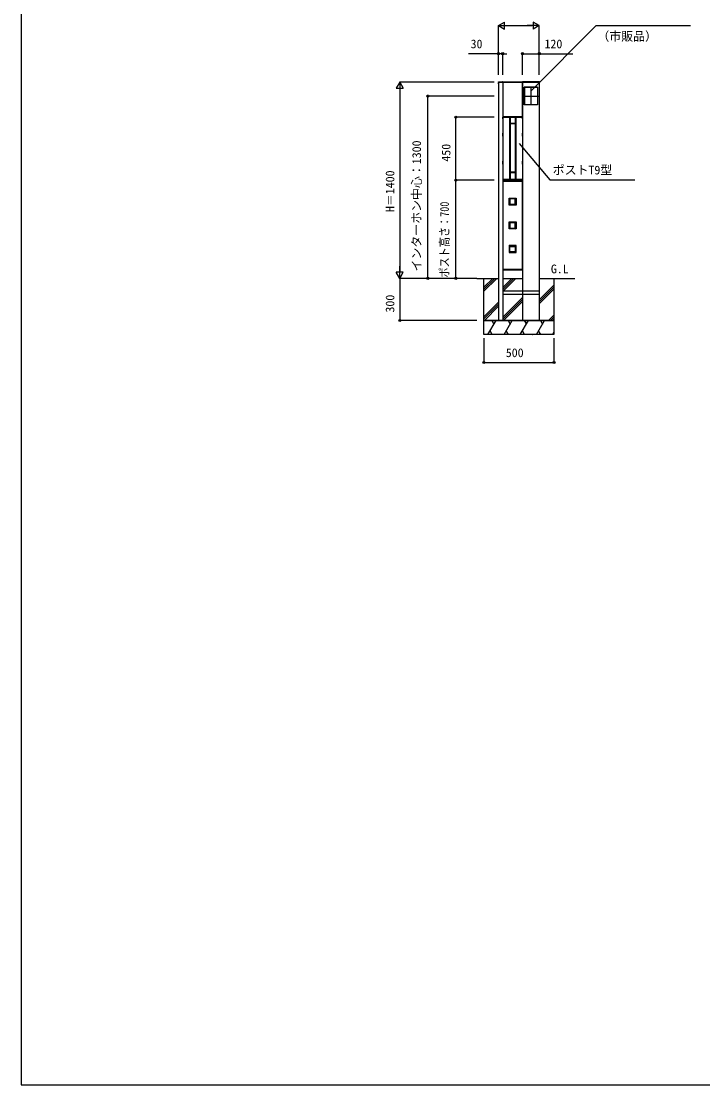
# Model space of a CAD drawing. Units: millimetres, scale not verified. Extents: x -4375 to 4375, y -6498 to 6471.
# Drawn here: x -4375 to 486, y -6498 to 1085 of the extents above; entities that cross this region are included whole.
import ezdxf
from ezdxf.enums import TextEntityAlignment as Align

# ---------------------------------------------------------------- set-up
doc = ezdxf.new("R2010")
doc.units = ezdxf.units.MM
doc.header["$LTSCALE"] = 30
for name, color, linetype in [('0-1_USER1', 3, 'Continuous'), ('0-2_YKK_A1', 4, 'Continuous'), ('0-3_YKK_D', 6, 'Continuous'), ('0-4_YKK_ZWAK', 7, 'Continuous')]:
    doc.layers.add(name, color=color, linetype=linetype)
doc.styles.add('ＭＳ ゴシック', font='')
doc.styles.get('ＭＳ ゴシック').set_extended_font_data('MS Gothic')

msp = doc.modelspace()

# ---------------------------------------------------------------- linework, layer by layer
at = {"layer": '0-2_YKK_A1'}
for p, q in [((-972.47, 643.65), (-970.65, 642.74)), ((-972.47, 639.55), (-970.65, 640.45)), ((-971, 651.6), (-970.94, 652.66)), ((-970, 651.6), (-971, 651.6)), ((-970.5, 642.46), (-970.65, 642.74)), ((-970.5, 640.74), (-970.65, 640.45)), ((-970.5, 651.6), (-940.5, 651.6)), ((-970.5, 638), (-970.5, 645.2)), ((-941, 651.6), (-970, 651.6)), ((-969.94, 653.6), (-941.06, 653.6)), ((-799.5, 651.6), (-679.5, 651.6)), ((-799, 651.6), (-680, 651.6)), ((-680.06, 653.6), (-798.94, 653.6)), ((-692.25, 614.3), (-786.75, 614.3)), ((-786.7, 613.1), (-786.7, 490.1)), ((-739.5, 615.6), (-739.5, 487.6)), ((-692.3, 613.1), (-692.3, 490.1)), ((-680, 651.6), (-679, 651.6)), ((-679, 651.6), (-679.06, 652.66)), ((-794.7, 551.6), (-684.3, 551.6)), ((-692.25, 488.9), (-786.75, 488.9)), ((-940.07, 400.67), (-940.07, -47.47)), ((-939.73, 401.4), (-940, 401.4)), ((-940, 389.6), (-940, 401.4)), ((-940, 387.8), (-940, -33.2)), ((-939.59, 400.19), (-939.59, -43.99)), ((-939.2, 401.6), (-939, 401.6)), ((-939.07, 401.67), (-800.93, 401.67)), ((-939, 401.6), (-801, 401.6)), ((-891.5, 401.39), (-893.9, 401.04)), ((-892.9, 400.04), (-892.9, -42.84)), ((-888, 401.39), (-891.5, 401.39)), ((-890.5, 400.39), (-890.5, -46.41)), ((-888.5, 400.89), (-888.5, 357.28)), ((-888.43, 400.83), (-888.43, 357.59)), ((-888, 401.39), (-887.94, 401.33)), ((-852, 401.39), (-852.06, 401.33)), ((-848.5, 401.39), (-852, 401.39)), ((-851.57, 400.83), (-851.57, 357.59)), ((-851.5, 400.89), (-851.5, 357.28)), ((-849.5, 400.39), (-849.5, -46.41)), ((-848.5, 401.39), (-846.1, 401.04)), ((-847.1, 400.04), (-847.1, -42.7)), ((-800.8, 401.6), (-801, 401.6)), ((-800.41, 400.19), (-800.41, -43.85)), ((-800.27, 401.4), (-800, 401.4)), ((-800, 389.6), (-800, 401.4)), ((-800, 387.8), (-800, -33.2)), ((-799.93, 400.67), (-799.93, -47.47)), ((-889.68, 354.78), (-889.68, 8.42)), ((-889.68, 354.78), (-889.5, 354.6)), ((-889.5, 354.6), (-889.5, 8.6)), ((-888.66, 354.1), (-888.66, 9.1)), ((-888.5, 357.28), (-888.43, 357.59)), ((-888.43, 353.88), (-888.43, 9.32)), ((-888, 356.78), (-887.95, 357.1)), ((-888, 356.78), (-887.68, 356.78)), ((-887.68, 356.78), (-887.5, 356.6)), ((-887.66, 355.1), (-852.34, 355.1)), ((-852.5, 356.6), (-887.5, 356.6)), ((-852.32, 356.78), (-852.5, 356.6)), ((-852, 356.78), (-852.32, 356.78)), ((-852, 356.78), (-852.05, 357.1)), ((-851.5, 357.28), (-851.57, 357.59)), ((-851.57, 353.88), (-851.57, 9.32)), ((-851.34, 354.1), (-851.34, 9.1)), ((-850.32, 354.78), (-850.5, 354.6)), ((-850.5, 8.6), (-850.5, 354.6)), ((-850.32, 8.42), (-850.32, 354.78)), ((-940, 281.85), (-940.5, 281.85)), ((-940, 271.35), (-940.5, 271.35)), ((-800, 281.85), (-799.5, 281.85)), ((-800, 271.35), (-799.5, 271.35)), ((-940, 81.85), (-940.5, 81.85)), ((-800, 81.85), (-799.5, 81.85)), ((-940, 71.35), (-940.5, 71.35)), ((-889.68, 8.42), (-889.5, 8.6)), ((-888.5, 5.92), (-888.5, -46)), ((-888.43, 5.61), (-888.5, 5.92)), ((-888.43, 5.61), (-888.43, -43.62)), ((-888, 6.42), (-887.68, 6.42)), ((-887.95, 6.1), (-888, 6.42)), ((-887.68, 6.42), (-887.5, 6.6)), ((-852.34, 8.1), (-887.66, 8.1)), ((-887.5, 6.6), (-852.5, 6.6)), ((-852.32, 6.42), (-852.5, 6.6)), ((-852, 6.42), (-852.32, 6.42)), ((-852.05, 6.1), (-852, 6.42)), ((-851.57, 5.61), (-851.5, 5.92)), ((-851.57, 5.61), (-851.57, -43.62)), ((-851.5, 5.92), (-851.5, -46)), ((-850.32, 8.42), (-850.5, 8.6)), ((-800, 71.35), (-799.5, 71.35)), ((-940, -33.6), (-940, -48.2)), ((-939.73, -48.2), (-940, -48.2)), ((-939.59, -43.99), (-939.71, -47.1)), ((-939.2, -48.4), (-939, -48.4)), ((-939.07, -48.47), (-920.82, -48.47)), ((-801, -48.4), (-939, -48.4)), ((-918.45, -48.33), (-920.82, -48.47)), ((-909.18, -48.47), (-911.55, -48.33)), ((-909.18, -48.47), (-874.47, -48.47)), ((-892.9, -42.84), (-891.46, -46.99)), ((-891.47, -48.25), (-890.44, -48.26)), ((-891.46, -46.99), (-890.47, -47.22)), ((-890.5, -46.41), (-890.47, -47.22)), ((-865.53, -48.47), (-830.82, -48.47)), ((-851.5, -46), (-851.57, -44.12)), ((-848.53, -48.26), (-849.56, -48.26)), ((-849.53, -47.22), (-849.5, -46.41)), ((-849.53, -47.22), (-848.5, -46.98)), ((-848.5, -46.98), (-847.1, -42.7)), ((-828.45, -48.33), (-830.82, -48.47)), ((-819.18, -48.47), (-821.55, -48.33)), ((-819.18, -48.47), (-800.93, -48.47)), ((-800.8, -48.4), (-801, -48.4)), ((-800.3, -47.1), (-800.41, -43.85)), ((-800.27, -48.2), (-800, -48.2)), ((-800, -33.6), (-800, -48.2)), ((-895, -175.9), (-889, -181.9)), ((-889, -219.9), (-895, -225.9)), ((-851, -181.9), (-845, -175.9)), ((-851, -219.9), (-845, -225.9)), ((-895, -345.4), (-889, -351.4)), ((-851, -351.4), (-845, -345.4)), ((-889, -389.4), (-895, -395.4)), ((-851, -389.4), (-845, -395.4)), ((-889, -520.9), (-895, -514.9)), ((-851, -520.9), (-845, -514.9)), ((-895, -564.9), (-889, -558.9)), ((-851, -558.9), (-845, -564.9)), ((-1125, -748.4), (-970.5, -748.4)), ((-1075, -748.4), (-970.5, -748.4)), ((-1075, -811.42), (-1011.98, -748.4)), ((-1075, -825.56), (-997.84, -748.4)), ((-1075, -839.7), (-983.7, -748.4)), ((-940.5, -748.4), (-799.5, -748.4)), ((-940.5, -748.4), (-799.5, -748.4)), ((-940.5, -814.05), (-874.85, -748.4)), ((-940.5, -828.19), (-860.71, -748.4)), ((-935.06, -836.9), (-846.56, -748.4)), ((-679.5, -748.4), (-425, -748.4)), ((-679.5, -902.32), (-575, -797.82)), ((-679.5, -916.46), (-575, -811.96)), ((-679.5, -930.6), (-575, -826.1)), ((-940.5, -836.9), (-681.5, -836.9)), ((-940.5, -836.9), (-940.5, -859.9)), ((-940.5, -859.9), (-681.5, -859.9)), ((-940.5, -1026.18), (-799.5, -885.18)), ((-940.5, -1040.33), (-799.5, -899.33)), ((-681.5, -836.9), (-681.5, -859.9)), ((-1075, -1023.55), (-970.5, -919.05)), ((-1075, -1037.69), (-970.5, -933.19)), ((-1071.56, -1048.4), (-970.5, -947.34)), ((-934.43, -1048.4), (-799.5, -913.47)), ((-1045.91, -1148.4), (-988.17, -1048.4)), ((-1017.91, -1048.4), (-1003.04, -1074.15)), ((-970.5, -1048.4), (-940.5, -1048.4)), ((-930.44, -1148.4), (-872.7, -1048.4)), ((-902.44, -1048.4), (-887.57, -1074.15)), ((-814.97, -1148.4), (-757.23, -1048.4)), ((-799.5, -1048.4), (-679.5, -1048.4)), ((-786.97, -1048.4), (-772.1, -1074.15)), ((-699.5, -1148.4), (-641.76, -1048.4)), ((-671.5, -1048.4), (-656.63, -1074.15)), ((-613.45, -1048.4), (-575, -1009.95)), ((-599.31, -1048.4), (-575, -1024.09)), ((-585.17, -1048.4), (-575, -1038.23)), ((-1015.77, -1148.17), (-1030.77, -1122.19)), ((-900.3, -1148.17), (-915.3, -1122.19)), ((-784.83, -1148.17), (-799.83, -1122.19)), ((-669.36, -1148.17), (-684.36, -1122.19)), ((-584.03, -1148.4), (-575, -1132.76)), ((-960.3, -1148.17), (-960.17, -1148.4)), ((-844.83, -1148.17), (-844.7, -1148.4)), ((-729.36, -1148.17), (-729.23, -1148.4)), ((-613.89, -1148.17), (-613.76, -1148.4))]:
    msp.add_line(p, q, dxfattribs=at)
for points in [[(-970.5, 651.6), (-970.5, -748.4), (-970.5, -1048.4)], [(-940.06, 652.66), (-940, 651.6), (-941, 651.6)], [(-940.5, 651.6), (-940.5, -748.4), (-940.5, -1048.4)], [(-799.94, 652.66), (-800, 651.6), (-799, 651.6)], [(-799.5, 651.6), (-799.5, -748.4), (-799.5, -1048.4)], [(-787, 613.1), (-785.5, 613.1), (-785.5, 490.1), (-787, 490.1)], [(-692.25, 614.6), (-692.25, 613.1), (-786.75, 613.1), (-786.75, 614.6)], [(-692, 613.1), (-693.5, 613.1), (-693.5, 490.1), (-692, 490.1)], [(-679.5, 651.6), (-679.5, -748.4), (-679.5, -1048.4)], [(-692.25, 488.6), (-692.25, 490.1), (-786.75, 490.1), (-786.75, 488.6)], [(-938.7, -48.14), (-937.23, -48.13), (-935.75, -48.12), (-934.27, -48.11), (-932.79, -48.1), (-931.31, -48.09), (-929.83, -48.08), (-928.34, -48.08), (-926.86, -48.07), (-925.37, -48.06), (-923.88, -48.05), (-922.39, -48.05), (-920.9, -48.04), (-919.41, -48.04), (-917.92, -48.03), (-916.43, -48.03), (-914.93, -48.02), (-913.44, -48.02), (-911.94, -48.01), (-910.45, -48.01), (-908.95, -48), (-907.45, -48), (-905.95, -48), (-904.46, -48), (-902.96, -47.99), (-901.46, -47.99), (-899.96, -47.99), (-898.46, -47.99), (-896.96, -47.99), (-895.46, -47.99), (-893.96, -47.99), (-892.46, -47.99)], [(-893.9, -43.84), (-895.45, -43.84), (-897, -43.84), (-898.55, -43.84), (-900.1, -43.85), (-901.65, -43.85), (-903.19, -43.85), (-904.74, -43.85), (-906.29, -43.85), (-907.84, -43.86), (-909.39, -43.86), (-910.93, -43.86), (-912.48, -43.87), (-914.02, -43.87), (-915.57, -43.88), (-917.11, -43.88), (-918.65, -43.89), (-920.19, -43.89), (-921.73, -43.9), (-923.27, -43.91), (-924.81, -43.91), (-926.35, -43.92), (-927.88, -43.93), (-929.42, -43.93), (-930.95, -43.94), (-932.48, -43.95), (-934.01, -43.96), (-935.54, -43.97), (-937.06, -43.98), (-938.59, -43.99)], [(-888.43, -44.12), (-888.5, -46), (-889.5, -46.2), (-890.5, -46.41)], [(-890.44, -48.26), (-889.18, -48.27), (-887.92, -48.28), (-886.65, -48.28), (-885.38, -48.29), (-884.11, -48.3), (-882.84, -48.3), (-881.56, -48.31), (-880.28, -48.32), (-879, -48.32), (-877.72, -48.32), (-876.43, -48.33), (-875.15, -48.33), (-873.86, -48.33), (-872.58, -48.33), (-871.29, -48.33), (-870, -48.34), (-868.71, -48.33), (-867.42, -48.33), (-866.14, -48.33), (-864.85, -48.33), (-863.57, -48.33), (-862.28, -48.32), (-861, -48.32), (-859.72, -48.32), (-858.44, -48.31), (-857.16, -48.3), (-855.89, -48.3), (-854.62, -48.29), (-853.35, -48.28), (-852.08, -48.28), (-850.82, -48.27), (-849.56, -48.26)], [(-852.06, -44.12), (-853.28, -44.13), (-854.51, -44.14), (-855.74, -44.15), (-856.97, -44.16), (-858.2, -44.16), (-859.44, -44.17), (-860.68, -44.17), (-861.92, -44.18), (-863.16, -44.18), (-864.4, -44.18), (-865.64, -44.19), (-866.89, -44.19), (-868.13, -44.19), (-869.38, -44.19), (-870.62, -44.19), (-871.87, -44.19), (-873.11, -44.19), (-874.36, -44.19), (-875.6, -44.18), (-876.84, -44.18), (-878.08, -44.18), (-879.32, -44.17), (-880.56, -44.17), (-881.8, -44.16), (-883.03, -44.16), (-884.26, -44.15), (-885.49, -44.14), (-886.72, -44.13), (-887.94, -44.12)], [(-849.5, -46.41), (-850.5, -46.2), (-851.5, -46)], [(-847.5, -47.98), (-846, -47.98), (-844.51, -47.98), (-843.01, -47.98), (-841.51, -47.98), (-840.01, -47.98), (-838.51, -47.99), (-837.01, -47.99), (-835.52, -47.99), (-834.02, -47.99), (-832.52, -48), (-831.03, -48), (-829.53, -48), (-828.03, -48.01), (-826.54, -48.01), (-825.05, -48.02), (-823.55, -48.02), (-822.06, -48.03), (-820.57, -48.03), (-819.08, -48.04), (-817.59, -48.04), (-816.11, -48.05), (-814.62, -48.06), (-813.13, -48.06), (-811.65, -48.07), (-810.17, -48.08), (-808.69, -48.09), (-807.21, -48.09), (-805.73, -48.1), (-804.25, -48.11), (-802.78, -48.12), (-801.3, -48.13)], [(-801.41, -43.84), (-802.94, -43.83), (-804.46, -43.82), (-805.99, -43.81), (-807.52, -43.8), (-809.05, -43.8), (-810.58, -43.79), (-812.12, -43.78), (-813.65, -43.77), (-815.19, -43.77), (-816.73, -43.76), (-818.27, -43.75), (-819.81, -43.75), (-821.35, -43.74), (-822.89, -43.74), (-824.43, -43.73), (-825.98, -43.73), (-827.52, -43.72), (-829.07, -43.72), (-830.61, -43.71), (-832.16, -43.71), (-833.71, -43.71), (-835.26, -43.7), (-836.81, -43.7), (-838.35, -43.7), (-839.9, -43.7), (-841.45, -43.7), (-843, -43.7), (-844.55, -43.7), (-846.1, -43.7)], [(-679.5, -748.4), (-575, -748.4), (-575, -1048.4), (-1075, -1048.4), (-1075, -748.4)]]:
    msp.add_lwpolyline(points, dxfattribs=at)
for points in [[(-799.5, 651.6), (-940.5, 651.6), (-940.5, 649.6), (-799.5, 649.6)], [(-800, 649.6), (-940, 649.6), (-940, 404.6), (-800, 404.6)], [(-692, 488.6), (-787, 488.6), (-787, 614.6), (-692, 614.6)], [(-799.5, 404.6), (-940.5, 404.6), (-940.5, 402.6), (-799.5, 402.6)], [(-940.5, 287.85), (-940, 287.85), (-940, 265.35), (-940.5, 265.35)], [(-799.5, 287.85), (-800, 287.85), (-800, 265.35), (-799.5, 265.35)], [(-940.5, 87.85), (-940, 87.85), (-940, 65.35), (-940.5, 65.35)], [(-799.5, 87.85), (-800, 87.85), (-800, 65.35), (-799.5, 65.35)], [(-799.5, -54.4), (-940.5, -54.4), (-940.5, -56.4), (-799.5, -56.4)], [(-800, -56.4), (-940, -56.4), (-940, -684.4), (-800, -684.4)], [(-895, -175.9), (-845, -175.9), (-845, -225.9), (-895, -225.9)], [(-889, -219.9), (-851, -219.9), (-851, -181.9), (-889, -181.9)], [(-895, -345.4), (-845, -345.4), (-845, -395.4), (-895, -395.4)], [(-889, -389.4), (-851, -389.4), (-851, -351.4), (-889, -351.4)], [(-895, -564.9), (-845, -564.9), (-845, -514.9), (-895, -514.9)], [(-889, -520.9), (-851, -520.9), (-851, -558.9), (-889, -558.9)], [(-799.5, -684.4), (-940.5, -684.4), (-940.5, -686.4), (-799.5, -686.4)], [(-1075, -1048.4), (-575, -1048.4), (-575, -1148.4), (-1075, -1148.4)]]:
    msp.add_lwpolyline(points, close=True, dxfattribs=at)
for centre, radius, start, end in [((-968.8, 641.6), 4.2, 117.28096, 242.71904), ((-969.94, 652.6), 1, 90, 176.5), ((-970.65, 645.2), 0.154, 0, 117.28096), ((-970.65, 638), 0.154, 242.71904, 0), ((-941.06, 652.6), 1, 3.5, 90), ((-798.94, 652.6), 1, 90, 176.5), ((-680.06, 652.6), 1, 3.5, 90), ((-939.07, 400.67), 1, 90, 180), ((-939.2, 400.8), 0.8, 90, 131.40962), ((-938.59, 400.19), 1, 89.62807, 180), ((-893.9, 400.04), 1, 0, 89.992), ((-891.5, 400.39), 1, 0, 90), ((-888, 400.89), 0.5, 90, 180), ((-887.93, 400.83), 0.5, 90.40692, 180), ((-852.07, 400.83), 0.5, 0, 89.59308), ((-852, 400.89), 0.5, 0, 90), ((-848.5, 400.39), 1, 90, 180), ((-846.1, 400.04), 1, 90.008, 180), ((-801.41, 400.19), 1, 0, 90.37193), ((-800.93, 400.67), 1, 0, 90), ((-800.8, 400.8), 0.8, 48.59038, 90), ((-887.68, 354.78), 2, 90, 180), ((-887.5, 354.6), 2, 90, 180), ((-887.66, 354.1), 1, 90, 180), ((-888, 357.28), 0.5, 180, 270), ((-887.93, 357.59), 0.5, 180, 267.94447), ((-887.43, 353.88), 1, 90.3952, 180), ((-852.57, 353.88), 1, 0, 89.6048), ((-852.5, 354.6), 2, 0, 90), ((-852.34, 354.1), 1, 0, 90), ((-852.32, 354.78), 2, 0, 90), ((-852.07, 357.59), 0.5, 272.05553, 360), ((-852, 357.28), 0.5, 270, 0), ((-887.68, 8.42), 2, 180, 270), ((-887.5, 8.6), 2, 180, 270), ((-887.66, 9.1), 1, 180, 270), ((-888, 5.92), 0.5, 90, 180), ((-887.43, 9.32), 1, 180, 269.6048), ((-887.93, 5.61), 0.5, 92.05553, 180), ((-852.57, 9.32), 1, 270.3952, 360), ((-852.5, 8.6), 2, 270, 0), ((-852.34, 9.1), 1, 270, 0), ((-852.32, 8.42), 2, 270, 0), ((-852.07, 5.61), 0.5, 0, 87.94447), ((-852, 5.92), 0.5, 0, 90), ((-939.07, -47.47), 1, 180, 270), ((-939.2, -47.6), 0.8, 228.59038, 270), ((-938.71, -47.14), 1, 177.95183, 270.38106), ((-938.59, -42.99), 1, 180, 270.36679), ((-893.9, -42.84), 1, 270.00672, 0), ((-892.46, -46.99), 1, 269.99511, 0), ((-891.47, -47.25), 1, 270, 1.85259), ((-887.93, -43.62), 0.5, 180, 269.57692), ((-852.07, -43.62), 0.5, 270.42735, 360), ((-848.53, -47.26), 1, 178.14741, 270), ((-847.5, -46.98), 1, 180, 270.00457), ((-846.1, -42.7), 1, 180, 269.99328), ((-801.41, -42.84), 1, 269.633, 360), ((-801.3, -47.13), 1, 269.61919, 1.91087), ((-800.93, -47.47), 1, 270, 0), ((-800.8, -47.6), 0.8, 270, 311.40962)]:
    msp.add_arc(centre, radius, start, end, dxfattribs=at)
for centre, major_axis, ratio, start_param, end_param in [((-892.9, 409.77), (-250, 0), 0.034921, 1.3869999, 1.5667969), ((-870, 398.25), (90, 0), 0.034921, 1.3701536, 1.771439), ((-847.1, 409.77), (250, 0), 0.034921, 4.7163884, 4.8961854), ((-870, 372.65), (90, 0), 0.176327, 4.5115832, 4.9131947), ((-870, 351.8), (-90, 0), 0.034921, 4.5173745, 4.9074035), ((-870, -9.45), (90, 0), 0.176327, 1.3699906, 1.7716021), ((-870, 11.4), (-90, 0), 0.034921, 1.3757818, 1.7658109), ((-915, -48.4), (4, 0), 0.034921, 0.5325041, 2.6090886), ((-870, -48.61), (6, 0), 0.034921, 0.7297277, 2.411865), ((-825, -48.4), (4, 0), 0.034921, 0.5325041, 2.6090886)]:
    msp.add_ellipse(centre, major_axis=major_axis, ratio=ratio, start_param=start_param, end_param=end_param, dxfattribs=at)
at = {"layer": '0-3_YKK_D'}
for p, q in [((-970.5, 1053.6), (-927.2, 1078.6)), ((-927.2, 1028.6), (-927.2, 1078.6)), ((-679.5, 1053.6), (-722.8, 1078.6)), ((-722.8, 1078.6), (-722.8, 1028.6)), ((-970.5, 702.6), (-970.5, 1054.6)), ((-970.5, 1053.6), (-927.2, 1028.6)), ((-970.5, 1053.6), (-883.9, 1053.6)), ((-920.5, 1053.6), (-729.5, 1053.6)), ((-679.5, 1053.6), (-766.1, 1053.6)), ((-679.5, 1053.6), (-722.8, 1028.6)), ((-679.5, 702.6), (-679.5, 1054.6)), ((-970.5, 853.6), (-1183.51, 853.6)), ((-970.5, 702.6), (-970.5, 854.6)), ((-940.5, 853.6), (-970.5, 853.6)), ((-940.5, 702.6), (-940.5, 854.6)), ((-940.5, 853.6), (-910.5, 853.6)), ((-799.5, 702.6), (-799.5, 854.6)), ((-679.5, 702.6), (-679.5, 854.6)), ((-1675, 651.6), (-1700, 608.3)), ((-1700, 608.3), (-1650, 608.3)), ((-1001.5, 651.6), (-1676, 651.6)), ((-1675, 651.6), (-1650, 608.3)), ((-1675, 651.6), (-1675, 565)), ((-1675, 601.6), (-1675, -698.4)), ((-1001.5, 551.6), (-1476, 551.6)), ((-1475, -748.4), (-1475, 551.6)), ((-1001.5, 401.6), (-1276, 401.6)), ((-1275, -48.4), (-1275, 401.6)), ((-1001.5, -48.4), (-1276, -48.4)), ((-1001.5, -48.4), (-1276, -48.4)), ((-1275, -748.4), (-1275, -48.4)), ((-1675, -748.4), (-1675, -661.8)), ((-1675, -748.4), (-1700, -705.1)), ((-1650, -705.1), (-1700, -705.1)), ((-1126, -748.4), (-1676, -748.4)), ((-1126, -748.4), (-1676, -748.4)), ((-1675, -748.4), (-1650, -705.1)), ((-1675, -748.4), (-1675, -1048.4)), ((-1126, -748.4), (-1476, -748.4)), ((-1126, -748.4), (-1276, -748.4)), ((-1126, -1048.4), (-1676, -1048.4)), ((-1075, -1174.4), (-1075, -1349.4)), ((-575, -1174.4), (-575, -1349.4)), ((-1075, -1348.4), (-575, -1348.4))]:
    msp.add_line(p, q, dxfattribs=at)
for points in [[(-739.5, 587.17), (-273.07, 1053.6), (398.72, 1053.6)], [(-799.5, 853.6), (-679.5, 853.6), (-441.43, 853.6)], [(-822.52, 212.67), (-605.33, -46.17), (-564.9, -46.17), (2.03, -46.17)]]:
    msp.add_lwpolyline(points, dxfattribs=at)
for centre in [(-970.5, 853.6), (-940.5, 853.6), (-799.5, 853.6), (-679.5, 853.6), (-1475, 551.6), (-1275, 401.6), (-1275, -48.4), (-1275, -48.4), (-1475, -748.4), (-1275, -748.4), (-1675, -1048.4), (-1075, -1348.4), (-575, -1348.4)]:
    msp.add_circle(centre, 7.5, dxfattribs=at)
at = {"layer": '0-4_YKK_ZWAK'}
msp.add_line((-4375, 6251.6), (-4375, -6498.4), dxfattribs=at)
msp.add_lwpolyline([(-4375, -6498.4), (4375, -6498.4), (4375, 6251.6)], dxfattribs=at)

# ---------------------------------------------------------------- texts
at = {"layer": '0-1_USER1', "style": 'ＭＳ ゴシック'}
msp.add_text('G.L', height=62.32, dxfattribs=at).set_placement((-597.28, -731.01), align=Align.BOTTOM_LEFT)
at = {"layer": '0-3_YKK_D', "style": 'ＭＳ ゴシック'}
for s, p in [('（市販品）', (-265.28, 927.42)), ('30', (-1169.79, 873.6)), ('120', (-642.54, 873.6)), ('ポストT9型', (-583.95, -25.94)), ('500', (-918.69, -1328.4))]:
    msp.add_text(s, height=62.32, dxfattribs=at).set_placement(p, align=Align.BOTTOM_LEFT)
for s, p in [('インターホン中心：1300', (-1505.14, -699.44)), ('450', (-1295, 83.87)), ('H＝1400', (-1695, -275.63)), ('300', (-1695, -992.09))]:
    msp.add_text(s, height=62.32, rotation=90, dxfattribs=at).set_placement(p, align=Align.BOTTOM_LEFT)
at = {"layer": '0-3_YKK_D', "style": 'ＭＳ ゴシック', "width": 0.85}
msp.add_text('ポスト高さ：700', height=62.32, rotation=90, dxfattribs=at).set_placement((-1306.11, -742.84), align=Align.BOTTOM_LEFT)

doc.saveas('drawing.dxf')
